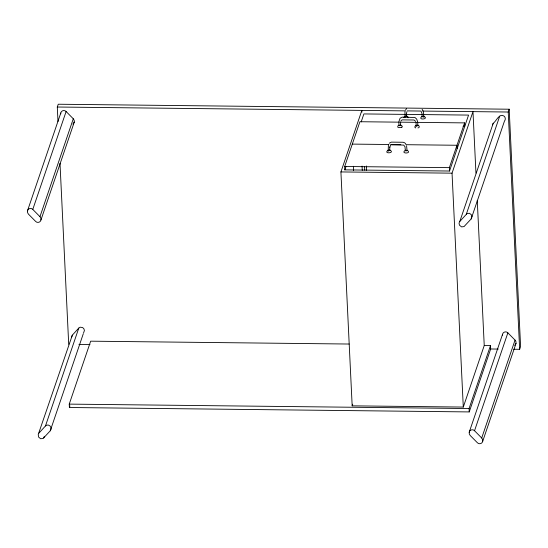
<?xml version="1.0" encoding="UTF-8"?>
<svg xmlns="http://www.w3.org/2000/svg" width="548" height="548" viewBox="0 0 548 548"><rect width="100%" height="100%" fill="white"/><g stroke="black" fill="none" stroke-linecap="round" stroke-linejoin="round"><path stroke-width="0.82" d="M389.744 146.994L389.731 147.583L390.594 145.131M389.868 150.289L389.107 150.714L388.142 150.453M398.992 125.471L399.958 125.732L400.711 125.307M406.685 116.286L405.931 116.71L404.965 116.45M407.048 150.481L406.294 150.906L405.321 150.645M417.891 125.499L417.138 125.924L416.172 125.663M423.864 116.471L423.111 116.895L422.145 116.635M27.469 210.877L27.551 212.631L28.462 214.158L35.641 221.426C37.237 223.255 40.566 222.413 40.956 219.967L74.281 122.067L74.199 120.313L73.288 118.779L66.109 111.518C64.513 109.689 61.184 110.532 60.794 112.977L27.469 210.877C27.852 208.432 31.181 207.589 32.784 209.418L39.963 216.686L40.867 218.214L40.956 219.967M60.725 113.854L60.794 112.977M71.487 337.554L72.315 335.171L78.802 328.053L80.2 327.19L82.659 327.56L83.899 328.814L84.413 330.513L83.584 332.896M469.218 432.201L469.307 433.954L470.211 435.489L477.39 442.75C478.993 444.579 482.322 443.736 482.706 441.291L516.031 343.391L515.949 341.637L515.045 340.109L507.866 332.841C506.263 331.013 502.934 331.855 502.55 334.301L469.218 432.201C469.609 429.755 472.938 428.92 474.534 430.742L481.713 438.01L482.624 439.537L482.706 441.291M502.482 335.177L502.55 334.301M403.671 117.402L405.369 115.929M398.869 121.588L400.088 118.217L402.177 117.149L414.959 117.498L416.658 119.06L417.651 121.731M404.972 111.6L405.006 117.32M406.554 113.059L406.904 111.744M388.402 144.713L388.183 151.33M57.992 121.54L57.293 107.024L58.246 104.23L509.181 109.216L520.6 346.514L519.648 349.309L513.661 349.247M32.784 209.418L66.109 111.518M39.963 216.686L73.288 118.779M38.983 433.071L45.47 425.954L46.875 425.09L48.539 425.111L50.026 426.008L50.937 427.536L51.019 429.29L50.258 430.797L43.128 438.448L40.703 438.756L38.668 437.153L38.223 434.578L72.315 335.171M45.47 425.954L78.802 328.053M43.772 437.914L44.32 436.297M50.258 430.797L83.31 333.705M361.947 112.107L361.865 110.395L340.918 171.935L352.172 405.842L463.293 407.068L484.24 345.535L490.494 345.603L490.659 348.994L469.232 411.925L69.404 407.507L69.24 404.116L90.667 341.178L349.151 344.034M69.404 407.507L69.952 405.89M361.173 121.923L363.893 113.929L468.574 115.087L449.531 171.031L344.85 169.873L344.685 166.482L359.92 121.725L464.601 122.889L464.766 126.273L463.067 126.259M344.85 169.873L345.939 166.674M352.172 405.842L352.72 404.219M449.531 171.031L449.367 167.64L464.601 122.889M463.293 407.068L452.038 173.168L472.986 111.628L475.945 173.093M459.882 221.214L493.207 123.314C496.276 121.314 499.468 112.443 504.249 116.245C505.496 117.505 505.688 119.69 504.482 121.04L471.157 218.947L464.026 226.591L461.601 226.899L459.567 225.303L459.053 223.598L459.402 221.913L467.006 213.569L469.437 213.254L471.465 214.857L471.979 216.556L471.157 218.947M466.369 214.097L499.694 116.197M519.648 349.309L508.229 112.018L509.181 109.216M469.232 411.925L469.067 408.541L490.494 345.603M474.534 430.742L507.866 332.841M481.713 438.01L515.045 340.109M74.281 122.067L72.877 124.108M492.447 124.821L493.207 123.314M516.031 343.391L514.634 345.432M400.78 121.129L402.081 119.875L414.035 119.998L415.692 121.375M402.102 126.992L401.787 127.355M405.582 109.908L406.595 108.675M389.244 143.199L391.334 142.131L403.129 142.261L404.732 142.843L405.808 144.035M418.973 127.54L417.932 127.944M399.122 125.033L397.827 126.054L397.732 127.129M422.275 116.197C416.316 120.546 430.351 119.286 423.481 116.08M416.302 125.225L415.007 126.246L414.911 127.321M388.272 150.008C382.312 154.365 396.355 153.104 389.477 149.899M401.506 127.513L398.245 127.616M405.732 150.125C399.054 153.981 413.124 153.899 406.931 150.138M57.293 107.024L405.547 110.881M407.171 110.895L420.953 111.052M422.556 111.066L508.229 112.018M352.302 144.103L388.902 144.508M390.601 144.528L400.814 144.645M405.924 144.699L456.984 145.261L457.148 148.652M391.395 144.843L403.698 145.083L405.013 146.796L405.328 150.782M344.685 166.482L449.367 167.64M340.918 171.935L452.038 173.168M78.919 344.432L89.982 344.555M490.556 348.987L498.255 349.076M69.24 404.116L469.067 408.541M417.199 125.088L419.015 125.951L419.295 126.992M406.294 115.888L407.979 116.895L408.089 117.779M400.321 124.917L402.006 125.924L402.116 126.807M415.754 127.917L415.165 127.663M422.124 109.36L423.056 110.819M421.165 111.559L421.946 113.292L422.152 116.779M423.405 111.744L423.905 117.347M406.582 145.747L407.054 150.618M477.26 200.41L484.24 345.535M417.754 122.697L417.898 125.643M416.035 122.862L416.213 126.54M406.548 113.484L406.691 116.423M400.574 122.512L400.718 125.451M398.855 122.677L398.999 125.615M389.731 147.487L389.875 150.426M366.4 165.996L366.605 170.264M364.578 166.736L364.742 170.154M362.057 166.092L362.262 170.359M353.371 166.277L353.576 170.544M59.999 163.366L68.712 344.322"/></g></svg>
